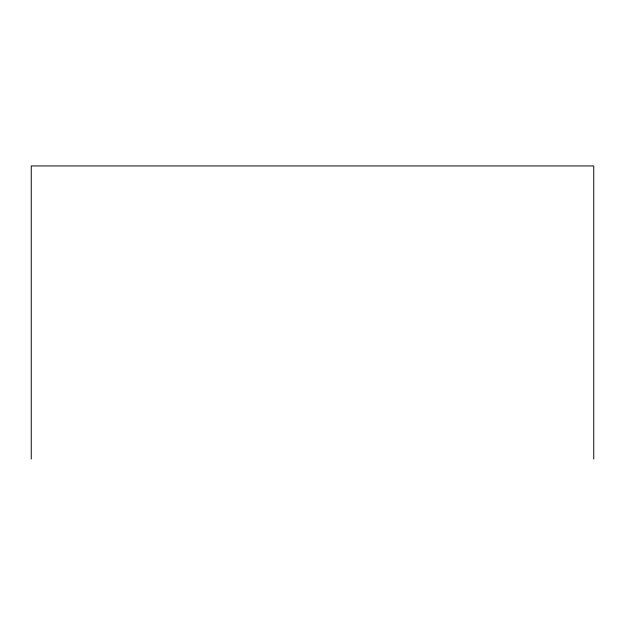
<?xml version="1.0" encoding="UTF-8"?>
<svg xmlns="http://www.w3.org/2000/svg" width="625" height="625" viewBox="0 0 625 625"><rect width="100%" height="100%" fill="white"/><g stroke="black" fill="none" stroke-linecap="round" stroke-linejoin="round"><path stroke-width="0.94" d="M593.75 459.055L593.75 165.945L31.25 165.945L31.25 459.055"/></g></svg>
